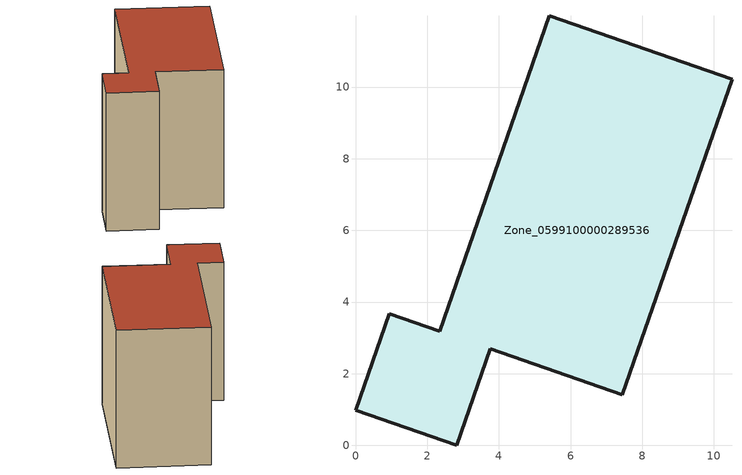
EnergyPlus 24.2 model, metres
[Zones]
Zone_0599100000289536
 floor ground (C_G): 2.83,0 0,0.98 0.94,3.67 2.35,3.18 5.41,11.99 10.5,10.22 7.45,1.42 3.77,2.69 z0
 wall outside (C_F): 2.35,3.18 0.94,3.67 0,0.98 2.83,0 3.77,2.69 7.45,1.42 10.5,10.22 5.41,11.99 2.35,3.18 z0:8.45
 roof outside (C_R): 10.5,10.22 5.41,11.99 2.35,3.18 0.94,3.67 0,0.98 2.83,0 3.77,2.69 7.45,1.42 z8.45
[BUILDING]
Pand.0599100000289536: North Axis=0; Terrain=City; Loads Convergence Tolerance Value=0.04; Temperature Convergence Tolerance Value=0.4; Solar Distribution=FullExterior; Maximum Number of Warmup Days=25; Minimum Number of Warmup Days=1
[Site:Location]
Rotterdam.The.Hague.AP_ZH_NLD Design_Conditions: Latitude=51.96; Longitude=4.45; Time Zone=1; Elevation=-4.5
[SITE:GROUNDTEMPERATURE:BUILDINGSURFACE]
18, 18, 18, 18, 18, 18, 18, 18, 18, 18, 18, 18
[MATERIAL] Thermal Absorptance=0.9; Solar Absorptance=0.7; Visible Absorptance=0.7
Name | Roughness | Thickness | Conductivity | Density | Specific Heat
G.TI.1992-2005 | MediumSmooth | 0.15 | 0.06 | 540 | 1210
F.TI.1992-2005 | Rough | 0.3 | 0.12 | 1920 | 840
R.TI.1992-2005 | MediumRough | 0.2 | 0.08 | 1500 | 1000
[CONSTRUCTION]
C_G: G.TI.1992-2005
C_F: F.TI.1992-2005
C_R: R.TI.1992-2005
[ZONE]
Zone_0599100000289536: Type=1; Multiplier=1; Ceiling Height=Autocalculate; Volume=Autocalculate; Floor Area=autocalculate; Part of Total Floor Area=Yes
[ZONEINFILTRATION:DESIGNFLOWRATE]
Infil_Zone_0599100000289536: Zone or ZoneList or Space or SpaceList=Zone_0599100000289536; Schedule=AlwaysOn; Design Flow Rate Calculation Method=Flow/Area; Flow Rate per Floor Area=0.0015; Constant Term Coefficient=1; Temperature Term Coefficient=0; Velocity Term Coefficient=0; Velocity Squared Term Coefficient=0
[HVACTEMPLATE:ZONE:IDEALLOADSAIRSYSTEM]
Zone_0599100000289536: Maximum Heating Supply Air Temperature=50; Minimum Cooling Supply Air Temperature=13; Maximum Heating Supply Air Humidity Ratio=0.0156; Minimum Cooling Supply Air Humidity Ratio=0.0077; Heating Limit=NoLimit; Cooling Limit=NoLimit; Dehumidification Control Type=ConstantSensibleHeatRatio; Cooling Sensible Heat Ratio=0.7; Dehumidification Setpoint=60; Humidification Control Type=None; Humidification Setpoint=30; Outdoor Air Method=None; Outdoor Air Flow Rate per Person=0.00944; Outdoor Air Flow Rate per Zone Floor Area=0; Outdoor Air Flow Rate per Zone=0; Demand Controlled Ventilation Type=None; Outdoor Air Economizer Type=NoEconomizer; Heat Recovery Type=None; Sensible Heat Recovery Effectiveness=0.7; Latent Heat Recovery Effectiveness=0.65
[ZONECONTROL:THERMOSTAT]
ThermostatControl_Zone_0599100000289536: Zone or ZoneList=Zone_0599100000289536; Control Type Schedule=DualSetpointControlType; Control 1=Thermostat_Zone_0599100000289536; Temperature Difference Between Cutout And Setpoint=0
[THERMOSTATSETPOINT:DUALSETPOINT]
Thermostat_Zone_0599100000289536: Heating Setpoint Temperature Schedule=HeatingSetpoint_Zone_0599100000289536; Cooling Setpoint Temperature Schedule=CoolingSetpoint_Zone_0599100000289536
[SCHEDULE:COMPACT]
HeatingSetpoint_Zone_0599100000289536: Through: 12/31, For: AllDays, Until: 24:00, 21
CoolingSetpoint_Zone_0599100000289536: Through: 12/31, For: AllDays, Until: 24:00, 24
DualSetpointControlType: Through: 12/31, For: AllDays, Until: 24:00, 4
AlwaysOn: Through: 12/31, For: AllDays, Until: 24:00, 1
